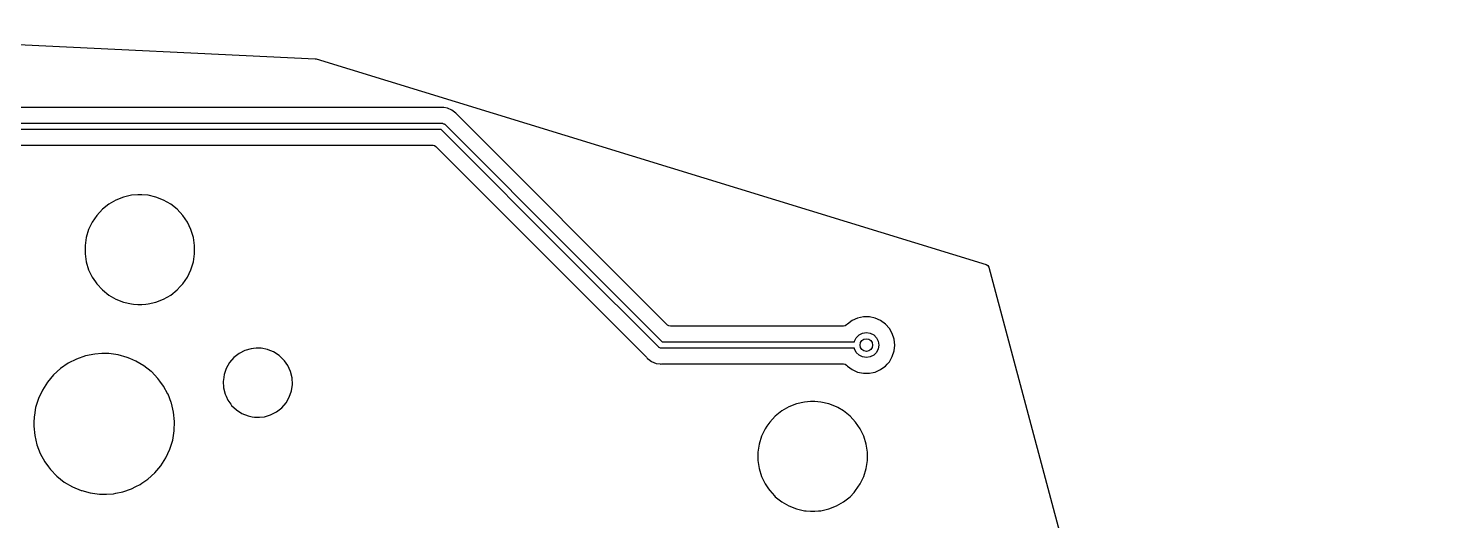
# Model space of a CAD drawing. Extents: x 41 to 271, y -133 to -23.
# Drawn here: x 225.7 to 271.12, y -38.89 to -23.18 of the extents above; entities that cross this region are included whole.
import ezdxf

# ---------------------------------------------------------------- set-up
doc = ezdxf.new("R2010")
doc.units = 0
doc.layers.add('BLACK', color=7, linetype='CONTINUOUS')

msp = doc.modelspace()

# ---------------------------------------------------------------- linework, layer by layer
at = {"layer": 'BLACK', "linetype": 'CONTINUOUS'}
for p, q in [((214.889, -23.1814), (234.854, -24.1497)), ((234.854, -24.1497), (234.885, -24.155)), ((234.885, -24.155), (256.284, -30.7203)), ((233.949, -25.7095), (208.267, -25.7095)), ((238.873, -25.7095), (233.949, -25.7095)), ((238.889, -25.7084), (238.873, -25.7095)), ((238.892, -25.708), (238.889, -25.7084)), ((238.92, -25.7043), (238.892, -25.708)), ((238.955, -25.7089), (238.92, -25.7043)), ((238.959, -25.7095), (238.955, -25.7089)), ((239.077, -25.725), (238.959, -25.7095)), ((239.223, -25.7855), (239.077, -25.725)), ((239.348, -25.8817), (239.223, -25.7855)), ((239.368, -25.9068), (239.348, -25.8817)), ((208.22, -26.21), (233.91, -26.21)), ((233.91, -26.21), (238.92, -26.21)), ((238.92, -26.21), (238.928, -26.2125)), ((238.928, -26.2125), (238.936, -26.2112)), ((238.936, -26.2112), (238.957, -26.2219)), ((238.957, -26.2219), (238.979, -26.2291)), ((238.979, -26.2291), (238.984, -26.2356)), ((238.984, -26.2356), (238.991, -26.2393)), ((238.991, -26.2393), (243.251, -30.4993)), ((239.378, -25.919), (239.368, -25.9068)), ((246.112, -32.6532), (239.378, -25.919)), ((233.91, -26.41), (208.261, -26.41)), ((238.879, -26.41), (233.91, -26.41)), ((243.109, -30.6407), (238.879, -26.41)), ((208.52, -26.9105), (233.871, -26.9105)), ((233.871, -26.9105), (233.949, -26.9105)), ((233.949, -26.9105), (238.62, -26.9105)), ((238.62, -26.9105), (238.667, -26.9199)), ((238.667, -26.9199), (238.708, -26.9468)), ((238.708, -26.9468), (242.71, -30.9493)), ((228.737, -28.5652), (228.492, -28.6611)), ((228.992, -28.5068), (228.737, -28.5652)), ((229.189, -28.4921), (228.992, -28.5068)), ((229.32, -28.4921), (229.189, -28.4921)), ((229.189, -28.4921), (229.189, -28.4921)), ((229.516, -28.5068), (229.32, -28.4921)), ((229.32, -28.4921), (229.32, -28.4921)), ((229.771, -28.5652), (229.516, -28.5068)), ((230.016, -28.6611), (229.771, -28.5652)), ((228.06, -28.9558), (227.882, -29.1482)), ((228.265, -28.7923), (228.06, -28.9558)), ((228.492, -28.6611), (228.265, -28.7923)), ((230.243, -28.7923), (230.016, -28.6611)), ((230.448, -28.9558), (230.243, -28.7923)), ((230.243, -28.7923), (230.243, -28.7923)), ((230.626, -29.1482), (230.448, -28.9558)), ((230.448, -28.9558), (230.448, -28.9558)), ((230.448, -28.9558), (230.448, -28.9558)), ((227.734, -29.3649), (227.62, -29.6013)), ((227.878, -29.1537), (227.734, -29.3649)), ((227.882, -29.1482), (227.878, -29.1537)), ((230.774, -29.3649), (230.626, -29.1482)), ((230.626, -29.1482), (230.626, -29.1482)), ((230.626, -29.1482), (230.626, -29.1482)), ((230.888, -29.6013), (230.774, -29.3649)), ((227.543, -29.852), (227.504, -30.1115)), ((227.62, -29.6013), (227.543, -29.852)), ((230.965, -29.852), (230.888, -29.6013)), ((231.005, -30.1115), (230.965, -29.852)), ((227.504, -30.1115), (227.504, -30.3738)), ((227.504, -30.3738), (227.543, -30.6333)), ((230.965, -30.6333), (231.005, -30.3738)), ((231.005, -30.3738), (231.005, -30.1115)), ((227.543, -30.6333), (227.62, -30.884)), ((227.62, -30.884), (227.734, -31.1203)), ((230.774, -31.1203), (230.888, -30.884)), ((230.888, -30.884), (230.965, -30.6333)), ((245.829, -33.3607), (243.109, -30.6407)), ((243.251, -30.4993), (243.251, -30.4993)), ((243.251, -30.4993), (245.941, -33.19)), ((256.284, -30.7203), (256.337, -30.7527)), ((256.337, -30.7527), (256.367, -30.8067)), ((256.367, -30.8067), (271.117, -85.8748)), ((227.734, -31.1203), (227.838, -31.2729)), ((227.838, -31.2729), (227.882, -31.3371)), ((227.882, -31.3371), (228.06, -31.5294)), ((230.547, -31.4224), (230.626, -31.3371)), ((230.626, -31.3371), (230.774, -31.1203)), ((230.626, -31.3371), (230.626, -31.3371)), ((230.626, -31.3371), (230.626, -31.3371)), ((242.71, -30.9493), (242.71, -30.9493)), ((242.71, -30.9493), (245.442, -33.681)), ((228.06, -31.5294), (228.06, -31.5294)), ((228.06, -31.5294), (228.265, -31.693)), ((228.265, -31.693), (228.492, -31.8242)), ((230.016, -31.8242), (230.243, -31.693)), ((230.243, -31.693), (230.448, -31.5294)), ((230.448, -31.5294), (230.547, -31.4224)), ((228.492, -31.8242), (228.737, -31.9201)), ((228.737, -31.9201), (228.992, -31.9784)), ((228.992, -31.9784), (229.048, -31.9826)), ((229.048, -31.9826), (229.189, -31.9931)), ((229.189, -31.9931), (229.189, -31.9931)), ((229.189, -31.9931), (229.32, -31.9931)), ((229.32, -31.9931), (229.442, -31.984)), ((229.32, -31.9931), (229.32, -31.9931)), ((229.442, -31.984), (229.516, -31.9784)), ((229.516, -31.9784), (229.771, -31.9201)), ((229.771, -31.9201), (230.016, -31.8242)), ((246.153, -32.6801), (246.112, -32.6532)), ((246.2, -32.6895), (246.153, -32.6801)), ((251.734, -32.6895), (246.2, -32.6895)), ((251.784, -32.6788), (251.734, -32.6895)), ((251.826, -32.6485), (251.784, -32.6788)), ((251.854, -32.6171), (251.826, -32.6485)), ((252.007, -32.5058), (251.854, -32.6171)), ((252.18, -32.4289), (252.007, -32.5058)), ((252.365, -32.3895), (252.18, -32.4289)), ((252.555, -32.3895), (252.365, -32.3895)), ((252.365, -32.3895), (252.365, -32.3895)), ((252.74, -32.4289), (252.555, -32.3895)), ((252.555, -32.3895), (252.555, -32.3895)), ((252.913, -32.5058), (252.74, -32.4289)), ((253.066, -32.6171), (252.913, -32.5058)), ((253.193, -32.7578), (253.066, -32.6171)), ((252.08, -33.1664), (252.136, -33.0549)), ((252.136, -33.0549), (252.225, -32.9664)), ((252.225, -32.9664), (252.336, -32.9096)), ((252.336, -32.9096), (252.46, -32.89)), ((252.46, -32.89), (252.584, -32.9096)), ((252.584, -32.9096), (252.695, -32.9664)), ((252.695, -32.9664), (252.784, -33.0549)), ((252.784, -33.0549), (252.84, -33.1664)), ((253.287, -32.9217), (253.193, -32.7578)), ((253.346, -33.1017), (253.287, -32.9217)), ((253.287, -32.9217), (253.287, -32.9217)), ((253.365, -33.29), (253.346, -33.1017)), ((227.816, -33.5776), (227.521, -33.6374)), ((228.04, -33.5625), (227.816, -33.5776)), ((228.266, -33.5625), (228.04, -33.5625)), ((228.04, -33.5625), (228.04, -33.5625)), ((228.563, -33.6026), (228.266, -33.5625)), ((228.853, -33.682), (228.563, -33.6026)), ((228.563, -33.6026), (228.563, -33.6026)), ((228.563, -33.6026), (228.563, -33.6026)), ((232.424, -33.5614), (232.259, -33.6914)), ((232.611, -33.465), (232.424, -33.5614)), ((232.813, -33.4057), (232.611, -33.465)), ((232.883, -33.3991), (232.813, -33.4057)), ((232.97, -33.3907), (232.883, -33.3991)), ((233.127, -33.3907), (232.97, -33.3907)), ((233.334, -33.4305), (233.127, -33.3907)), ((233.127, -33.3907), (233.127, -33.3907)), ((233.353, -33.4383), (233.334, -33.4305)), ((233.334, -33.4305), (233.334, -33.4305)), ((233.334, -33.4305), (233.334, -33.4305)), ((233.529, -33.5087), (233.353, -33.4383)), ((233.706, -33.6224), (233.529, -33.5087)), ((245.836, -33.3644), (245.829, -33.3607)), ((245.841, -33.3709), (245.836, -33.3644)), ((245.863, -33.3781), (245.841, -33.3709)), ((245.884, -33.3888), (245.863, -33.3781)), ((245.892, -33.3875), (245.884, -33.3888)), ((245.9, -33.39), (245.892, -33.3875)), ((252.076, -33.39), (245.9, -33.39)), ((245.941, -33.19), (252.076, -33.19)), ((252.076, -33.19), (252.08, -33.1664)), ((252.08, -33.4136), (252.076, -33.39)), ((252.136, -33.5251), (252.08, -33.4136)), ((252.225, -33.6136), (252.136, -33.5251)), ((252.784, -33.5251), (252.695, -33.6136)), ((252.84, -33.4136), (252.784, -33.5251)), ((252.84, -33.1664), (252.86, -33.29)), ((252.86, -33.29), (252.84, -33.4136)), ((253.287, -33.6583), (253.346, -33.4783)), ((253.346, -33.4783), (253.365, -33.29)), ((226.721, -34.0416), (226.498, -34.2432)), ((226.969, -33.8715), (226.721, -34.0416)), ((227.237, -33.736), (226.969, -33.8715)), ((227.521, -33.6374), (227.237, -33.736)), ((228.939, -33.7183), (228.853, -33.682)), ((229.13, -33.7993), (228.939, -33.7183)), ((229.258, -33.875), (229.13, -33.7993)), ((229.388, -33.9524), (229.258, -33.875)), ((229.614, -34.1303), (229.388, -33.9524)), ((232.016, -34.0325), (231.947, -34.2313)), ((232.121, -33.8504), (232.016, -34.0325)), ((232.259, -33.6914), (232.121, -33.8504)), ((233.858, -33.7676), (233.706, -33.6224)), ((233.706, -33.6224), (233.706, -33.6224)), ((233.706, -33.6224), (233.706, -33.6224)), ((233.878, -33.7952), (233.858, -33.7676)), ((233.98, -33.9389), (233.878, -33.7952)), ((234.068, -34.1303), (233.98, -33.9389)), ((233.98, -33.9389), (233.98, -33.9389)), ((233.98, -33.9389), (233.98, -33.9389)), ((245.442, -33.681), (245.452, -33.6932)), ((245.452, -33.6932), (245.472, -33.7183)), ((245.472, -33.7183), (245.545, -33.7747)), ((245.545, -33.7747), (245.555, -33.7822)), ((245.555, -33.7822), (245.597, -33.8145)), ((245.597, -33.8145), (245.743, -33.875)), ((245.743, -33.875), (245.869, -33.8916)), ((245.869, -33.8916), (245.9, -33.8957)), ((245.9, -33.8957), (245.931, -33.8916)), ((245.9, -33.8957), (245.9, -33.8957)), ((245.9, -33.8957), (245.9, -33.8957)), ((245.931, -33.8916), (245.947, -33.8905)), ((245.947, -33.8905), (251.734, -33.8905)), ((251.734, -33.8905), (251.784, -33.9012)), ((251.784, -33.9012), (251.826, -33.9315)), ((251.826, -33.9315), (251.854, -33.9629)), ((251.854, -33.9629), (252.007, -34.0742)), ((252.336, -33.6704), (252.225, -33.6136)), ((252.46, -33.69), (252.336, -33.6704)), ((252.584, -33.6704), (252.46, -33.69)), ((252.695, -33.6136), (252.584, -33.6704)), ((252.913, -34.0742), (252.958, -34.0416)), ((252.958, -34.0416), (253.066, -33.9629)), ((253.066, -33.9629), (253.126, -33.8962)), ((253.126, -33.8962), (253.193, -33.8222)), ((253.193, -33.8222), (253.287, -33.6583)), ((226.304, -34.4726), (226.143, -34.7259)), ((226.498, -34.2432), (226.304, -34.4726)), ((229.624, -34.1387), (229.614, -34.1303)), ((229.833, -34.3547), (229.624, -34.1387)), ((229.896, -34.4395), (229.833, -34.3547)), ((230.011, -34.5966), (229.896, -34.4395)), ((231.922, -34.4041), (231.917, -34.4395)), ((231.917, -34.4395), (231.927, -34.6496)), ((231.947, -34.2313), (231.922, -34.4041)), ((234.117, -34.3347), (234.068, -34.1303)), ((234.127, -34.5448), (234.117, -34.3347)), ((252.007, -34.0742), (252.18, -34.1511)), ((252.18, -34.1511), (252.365, -34.1905)), ((252.365, -34.1905), (252.365, -34.1905)), ((252.365, -34.1905), (252.555, -34.1905)), ((252.555, -34.1905), (252.678, -34.1643)), ((252.555, -34.1905), (252.555, -34.1905)), ((252.678, -34.1643), (252.74, -34.1511)), ((252.74, -34.1511), (252.913, -34.0742)), ((226.143, -34.7259), (226.016, -34.9985)), ((230.152, -34.854), (230.011, -34.5966)), ((230.156, -34.8601), (230.152, -34.854)), ((230.256, -35.1198), (230.156, -34.8601)), ((231.927, -34.6496), (231.977, -34.854)), ((231.977, -34.854), (232.009, -34.9243)), ((232.009, -34.9243), (232.064, -35.0454)), ((233.924, -35.1339), (234.029, -34.9518)), ((234.029, -34.9518), (234.097, -34.753)), ((234.097, -34.753), (234.127, -34.5448)), ((225.927, -35.2855), (225.887, -35.5222)), ((226.016, -34.9985), (225.927, -35.2855)), ((230.264, -35.1405), (230.256, -35.1198)), ((230.333, -35.4328), (230.264, -35.1405)), ((232.064, -35.0454), (232.16, -35.1805)), ((232.16, -35.1805), (232.186, -35.2167)), ((232.186, -35.2167), (232.338, -35.3618)), ((232.338, -35.3618), (232.338, -35.3618)), ((232.338, -35.3618), (232.338, -35.3618)), ((232.338, -35.3618), (232.515, -35.4756)), ((233.433, -35.5193), (233.62, -35.4229)), ((233.62, -35.4229), (233.786, -35.2929)), ((233.786, -35.2929), (233.924, -35.1339)), ((249.756, -35.393), (249.551, -35.5566)), ((249.983, -35.2618), (249.756, -35.393)), ((250.227, -35.1659), (249.983, -35.2618)), ((250.483, -35.1076), (250.227, -35.1659)), ((250.679, -35.0929), (250.483, -35.1076)), ((250.81, -35.0929), (250.679, -35.0929)), ((250.679, -35.0929), (250.679, -35.0929)), ((251.006, -35.1076), (250.81, -35.0929)), ((250.81, -35.0929), (250.81, -35.0929)), ((251.262, -35.1659), (251.006, -35.1076)), ((251.506, -35.2618), (251.262, -35.1659)), ((251.547, -35.2855), (251.506, -35.2618)), ((251.506, -35.2618), (251.506, -35.2618)), ((251.506, -35.2618), (251.506, -35.2618)), ((251.734, -35.393), (251.547, -35.2855)), ((251.781, -35.4311), (251.734, -35.393)), ((225.871, -35.7634), (225.867, -35.8821)), ((225.877, -35.5818), (225.871, -35.7634)), ((225.887, -35.5222), (225.877, -35.5818)), ((230.364, -35.7318), (230.333, -35.4328)), ((230.353, -36.0321), (230.364, -35.7318)), ((232.515, -35.4756), (232.515, -35.4756)), ((232.515, -35.4756), (232.711, -35.5537)), ((232.711, -35.5537), (232.839, -35.5786)), ((232.839, -35.5786), (232.917, -35.5935)), ((232.917, -35.5935), (232.917, -35.5935)), ((232.917, -35.5935), (233.075, -35.5935)), ((233.075, -35.5935), (233.232, -35.5786)), ((233.075, -35.5935), (233.075, -35.5935)), ((233.232, -35.5786), (233.433, -35.5193)), ((249.372, -35.7489), (249.281, -35.8821)), ((249.551, -35.5566), (249.372, -35.7489)), ((251.939, -35.5566), (251.781, -35.4311)), ((252.117, -35.7489), (251.939, -35.5566)), ((251.939, -35.5566), (251.939, -35.5566)), ((251.939, -35.5566), (251.939, -35.5566)), ((252.265, -35.9657), (252.117, -35.7489)), ((252.117, -35.7489), (252.117, -35.7489)), ((252.117, -35.7489), (252.117, -35.7489)), ((225.867, -35.8821), (225.897, -36.1811)), ((225.897, -36.1811), (225.967, -36.4734)), ((230.214, -36.6154), (230.304, -36.3284)), ((230.304, -36.3284), (230.353, -36.0321)), ((249.111, -36.202), (249.033, -36.4527)), ((249.224, -35.9657), (249.111, -36.202)), ((249.281, -35.8821), (249.224, -35.9657)), ((252.379, -36.202), (252.265, -35.9657)), ((252.456, -36.4527), (252.379, -36.202)), ((225.967, -36.4734), (226.075, -36.7538)), ((226.075, -36.7538), (226.219, -37.0173)), ((230.088, -36.888), (230.214, -36.6154)), ((249.033, -36.4527), (248.994, -36.7122)), ((248.994, -36.7122), (248.994, -36.9745)), ((252.495, -36.7122), (252.456, -36.4527)), ((252.495, -36.9745), (252.495, -36.7122)), ((226.219, -37.0173), (226.335, -37.1744)), ((226.335, -37.1744), (226.398, -37.2592)), ((229.732, -37.3707), (229.926, -37.1413)), ((229.926, -37.1413), (230.033, -36.9745)), ((230.033, -36.9745), (230.088, -36.888)), ((248.994, -36.9745), (249.033, -37.234)), ((249.033, -37.234), (249.111, -37.4847)), ((252.379, -37.4847), (252.456, -37.234)), ((252.456, -37.234), (252.495, -36.9745)), ((226.398, -37.2592), (226.606, -37.4752)), ((226.606, -37.4752), (226.842, -37.6615)), ((226.842, -37.6615), (227.101, -37.8146)), ((229.319, -37.7031), (229.509, -37.5723)), ((229.509, -37.5723), (229.732, -37.3707)), ((249.111, -37.4847), (249.224, -37.7211)), ((252.265, -37.7211), (252.379, -37.4847)), ((227.101, -37.8146), (227.377, -37.9319)), ((227.377, -37.9319), (227.378, -37.9319)), ((227.378, -37.9319), (227.378, -37.9319)), ((227.378, -37.9319), (227.399, -37.9378)), ((227.399, -37.9378), (227.667, -38.0113)), ((227.667, -38.0113), (227.965, -38.0513)), ((227.965, -38.0513), (228.19, -38.0513)), ((228.19, -38.0513), (228.415, -38.0363)), ((228.19, -38.0513), (228.19, -38.0513)), ((228.415, -38.0363), (228.489, -38.0213)), ((228.489, -38.0213), (228.71, -37.9764)), ((228.71, -37.9764), (228.994, -37.8779)), ((228.994, -37.8779), (229.128, -37.8101)), ((229.128, -37.8101), (229.262, -37.7424)), ((229.262, -37.7424), (229.319, -37.7031)), ((249.224, -37.7211), (249.332, -37.8789)), ((249.332, -37.8789), (249.372, -37.9378)), ((249.372, -37.9378), (249.528, -38.1058)), ((249.528, -38.1058), (249.551, -38.1302)), ((249.551, -38.1302), (249.756, -38.2937)), ((251.734, -38.2937), (251.939, -38.1302)), ((251.939, -38.1302), (252.067, -37.9914)), ((252.067, -37.9914), (252.117, -37.9378)), ((252.117, -37.9378), (252.265, -37.7211)), ((252.117, -37.9378), (252.117, -37.9378)), ((252.117, -37.9378), (252.117, -37.9378)), ((249.756, -38.2937), (249.983, -38.4249)), ((249.983, -38.4249), (250.227, -38.5208)), ((250.227, -38.5208), (250.483, -38.5792)), ((250.483, -38.5792), (250.539, -38.5834)), ((250.539, -38.5834), (250.679, -38.5939)), ((250.679, -38.5939), (250.679, -38.5939)), ((250.679, -38.5939), (250.81, -38.5939)), ((250.81, -38.5939), (250.933, -38.5847)), ((250.81, -38.5939), (250.81, -38.5939)), ((250.933, -38.5847), (251.006, -38.5792)), ((251.006, -38.5792), (251.262, -38.5208)), ((251.262, -38.5208), (251.506, -38.4249)), ((251.506, -38.4249), (251.734, -38.2937))]:
    msp.add_line(p, q, dxfattribs=at)
at = {"layer": 'BLACK'}
msp.add_circle((252.46, -33.29), 0.2, dxfattribs=at)

doc.saveas('drawing.dxf')
